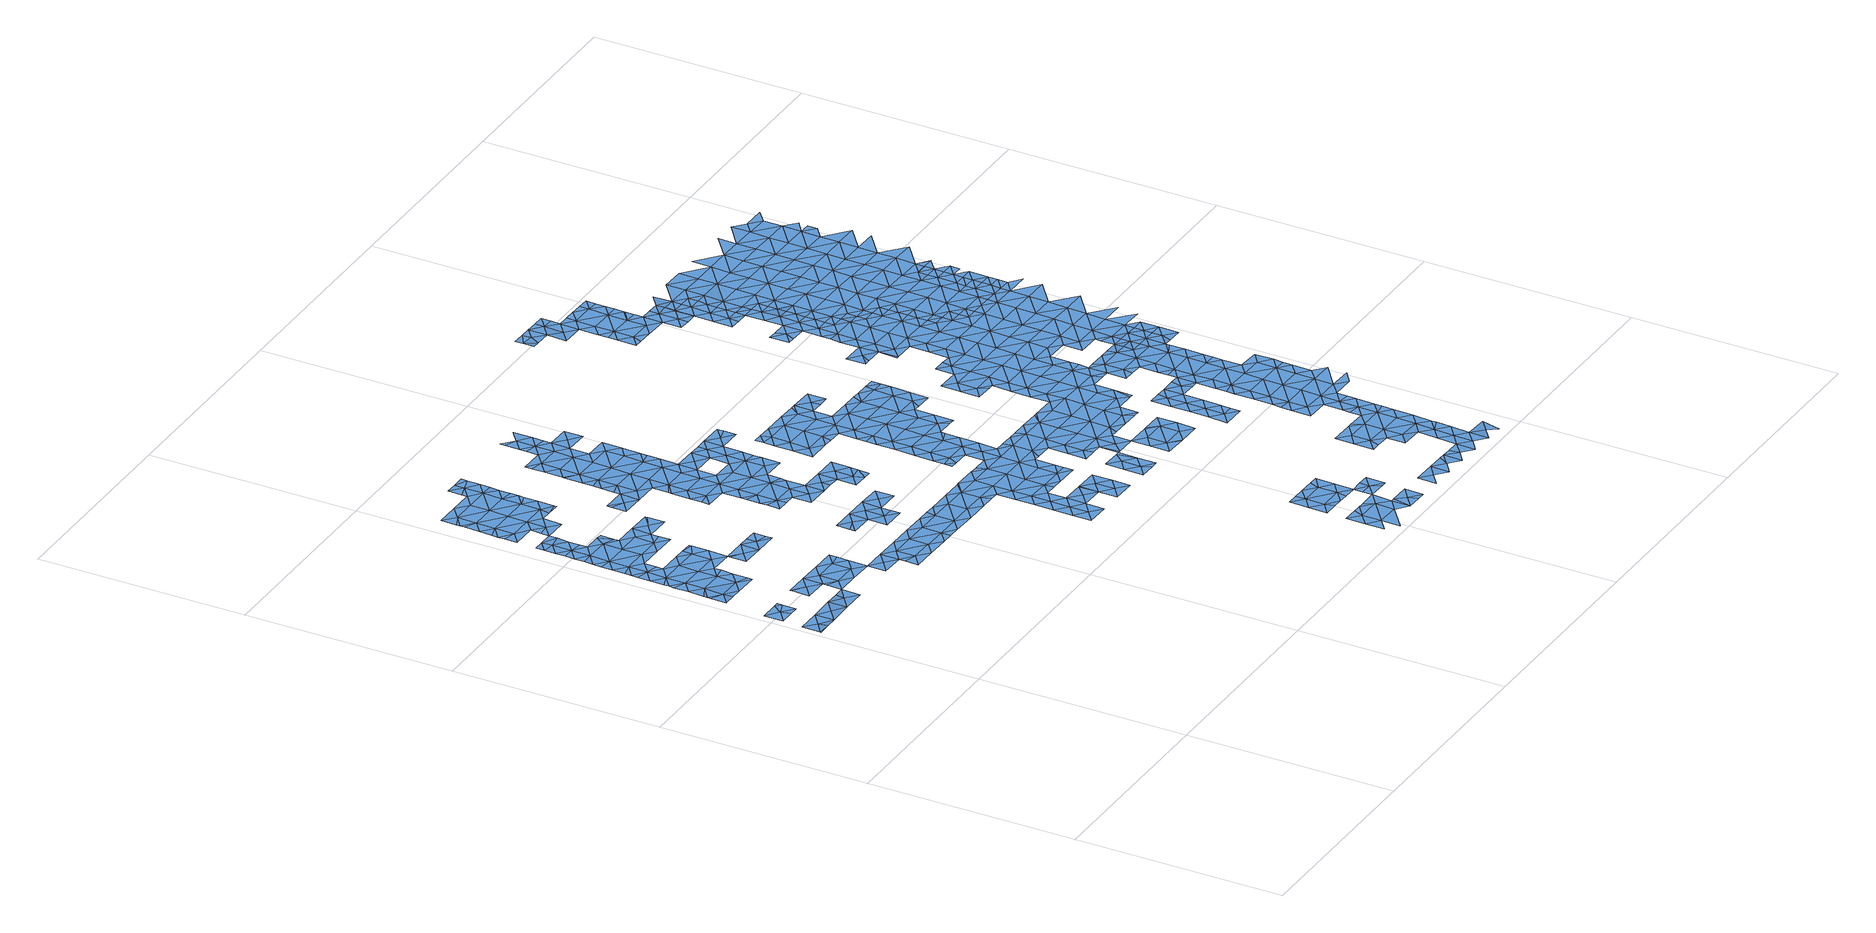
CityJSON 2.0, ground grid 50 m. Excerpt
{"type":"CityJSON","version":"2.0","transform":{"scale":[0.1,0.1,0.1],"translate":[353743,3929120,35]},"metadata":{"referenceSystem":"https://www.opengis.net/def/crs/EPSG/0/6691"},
"CityObjects":{
"waterbody1":{"type":"WaterBody","attributes":{"name":"3","class":"1140","function":"1","WaterBodyRiverFloodingRiskAttribute.description":"6","WaterBodyRiverFloodingRiskAttribute.rankOrg":"1","WaterBodyRiverFloodingRiskAttribute.adminType":"2","WaterBodyRiverFloodingRiskAttribute.scale":"L2"},"geometry":[{"type":"MultiSurface","lod":"1","boundaries":[[[0,1,2]],[[3,0,4]],[[4,0,2]],[[4,5,3]],[[6,0,7]],[[1,0,6]],[[7,0,3]]]}]},
"waterbody2":{"type":"WaterBody","attributes":{"name":"3","class":"1140","function":"1","WaterBodyRiverFloodingRiskAttribute.description":"6","WaterBodyRiverFloodingRiskAttribute.rankOrg":"1","WaterBodyRiverFloodingRiskAttribute.adminType":"2","WaterBodyRiverFloodingRiskAttribute.scale":"L2"},"geometry":[{"type":"MultiSurface","lod":"1","boundaries":[[[8,9,10]],[[11,10,9]],[[9,12,11]],[[13,14,15]],[[11,12,16]],[[17,12,9]],[[13,18,14]],[[10,15,19]],[[20,14,18]],[[17,9,8]],[[20,21,14]],[[21,15,14]],[[19,15,21]],[[21,8,19]],[[19,8,10]]]}]},
"waterbody3":{"type":"WaterBody","attributes":{"name":"3","class":"1140","function":"1","WaterBodyRiverFloodingRiskAttribute.description":"6","WaterBodyRiverFloodingRiskAttribute.rankOrg":"1","WaterBodyRiverFloodingRiskAttribute.adminType":"2","WaterBodyRiverFloodingRiskAttribute.scale":"L2"},"geometry":[{"type":"MultiSurface","lod":"1","boundaries":[[[22,23,24]],[[25,24,23]],[[26,27,28]],[[29,30,27]],[[30,31,27]],[[32,25,23]],[[24,26,22]],[[26,28,22]],[[33,34,23]],[[22,28,35]],[[36,35,28]],[[37,38,33]],[[36,18,35]],[[27,26,29]],[[31,28,27]],[[18,37,35]],[[32,23,34]],[[38,34,33]],[[33,35,37]],[[33,22,35]],[[23,22,33]]]}]},
"waterbody4":{"type":"WaterBody","attributes":{"name":"3","class":"1140","function":"1","WaterBodyRiverFloodingRiskAttribute.description":"6","WaterBodyRiverFloodingRiskAttribute.rankOrg":"1","WaterBodyRiverFloodingRiskAttribute.adminType":"2","WaterBodyRiverFloodingRiskAttribute.scale":"L2"},"geometry":[{"type":"MultiSurface","lod":"1","boundaries":[[[39,40,41]],[[42,43,44]],[[43,42,45]],[[45,46,43]],[[47,46,45]],[[48,46,47]],[[49,46,48]],[[50,46,49]],[[51,46,50]],[[51,50,52]],[[53,54,55]],[[55,49,56]],[[57,49,55]],[[49,58,56]],[[59,40,60]],[[59,41,40]],[[61,62,63]],[[61,43,62]],[[64,62,43]],[[65,62,64]],[[66,62,65]],[[67,62,66]],[[67,66,68]],[[69,70,65]],[[70,69,71]],[[72,73,71]],[[72,74,73]],[[44,43,61]],[[75,70,73]],[[43,46,51]],[[76,77,78]],[[77,76,79]],[[80,79,76]],[[81,82,83]],[[83,82,71]],[[81,83,52]],[[78,77,84]],[[77,53,84]],[[84,53,85]],[[53,56,85]],[[85,56,86]],[[87,86,56]],[[88,86,87]],[[89,86,88]],[[89,90,86]],[[91,90,89]],[[92,90,91]],[[48,93,49]],[[90,94,86]],[[95,87,56]],[[85,86,94]],[[85,96,84]],[[84,97,78]],[[98,99,100]],[[100,94,90]],[[75,73,74]],[[83,71,69]],[[69,64,83]],[[51,83,64]],[[73,70,71]],[[65,64,69]],[[57,50,49]],[[100,39,98]],[[100,99,101]],[[101,102,94]],[[94,102,96]],[[94,96,85]],[[97,84,96]],[[39,100,40]],[[40,100,90]],[[51,52,83]],[[90,92,40]],[[94,100,101]],[[43,51,64]],[[62,67,63]],[[61,63,103]],[[77,79,54]],[[53,77,54]],[[53,55,56]],[[95,56,58]],[[93,58,49]],[[60,40,92]],[[104,105,106]],[[104,107,105]],[[108,107,104]],[[107,108,109]],[[105,107,110]],[[110,107,103]],[[109,111,103]],[[103,111,112]],[[112,61,103]],[[113,61,112]],[[110,103,114]],[[63,114,103]],[[44,61,113]],[[107,109,103]],[[108,104,115]]]}]},
"waterbody5":{"type":"WaterBody","attributes":{"name":"3","class":"1140","function":"1","WaterBodyRiverFloodingRiskAttribute.description":"6","WaterBodyRiverFloodingRiskAttribute.rankOrg":"1","WaterBodyRiverFloodingRiskAttribute.adminType":"2","WaterBodyRiverFloodingRiskAttribute.scale":"L2"},"geometry":[{"type":"MultiSurface","lod":"1","boundaries":[[[38,116,117]],[[118,117,116]],[[38,117,119]],[[117,118,119]],[[120,121,118]],[[120,122,121]],[[122,123,121]],[[124,118,121]],[[119,118,124]],[[124,125,119]],[[123,126,121]],[[121,126,124]],[[127,126,123]],[[125,124,128]],[[124,126,128]],[[128,129,125]],[[128,126,130]],[[126,127,130]],[[127,131,130]],[[128,132,129]],[[132,128,130]],[[131,133,130]],[[134,129,132]],[[130,135,132]],[[130,133,135]],[[136,134,132]],[[137,135,133]],[[136,132,135]],[[134,136,138]],[[135,137,139]],[[138,136,140]],[[136,135,141]],[[141,135,139]],[[140,136,141]],[[139,137,142]],[[143,140,141]],[[142,144,139]],[[145,146,147]],[[144,148,139]],[[149,144,142]],[[141,139,148]],[[150,145,151]],[[147,146,152]],[[145,147,151]],[[153,154,150]],[[141,148,143]],[[151,153,150]],[[155,151,147]],[[152,155,147]],[[156,157,154]],[[158,144,149]],[[153,156,154]],[[148,159,143]],[[151,160,153]],[[160,151,155]],[[161,158,157]],[[158,162,144]],[[156,161,157]],[[144,162,148]],[[163,156,153]],[[160,163,153]],[[161,162,158]],[[159,148,164]],[[160,155,165]],[[166,161,156]],[[164,148,167]],[[166,156,163]],[[148,162,167]],[[165,155,168]],[[160,165,169]],[[167,170,164]],[[171,172,173]],[[166,163,174]],[[169,165,168]],[[175,176,161]],[[176,167,162]],[[161,166,175]],[[162,161,176]],[[168,177,178]],[[172,179,173]],[[169,168,180]],[[174,181,166]],[[178,182,168]],[[183,173,179]],[[168,182,180]],[[176,184,167]],[[178,177,185]],[[179,186,183]],[[187,188,172]],[[167,184,170]],[[166,189,175]],[[178,190,182]],[[191,192,193]],[[172,194,179]],[[166,181,189]],[[195,192,191]],[[178,185,190]],[[170,184,196]],[[180,182,197]],[[186,179,198]],[[199,200,201]],[[202,203,175]],[[204,193,192]],[[205,193,204]],[[182,190,197]],[[176,203,184]],[[179,194,198]],[[181,206,189]],[[175,189,202]],[[176,175,203]],[[200,207,208]],[[204,209,205]],[[172,188,194]],[[210,211,212]],[[196,184,213]],[[200,199,207]],[[210,205,209]],[[214,215,208]],[[195,216,192]],[[217,207,199]],[[218,198,194]],[[211,210,209]],[[214,208,207]],[[189,219,202]],[[220,189,206]],[[221,184,203]],[[188,222,194]],[[213,184,221]],[[189,220,219]],[[215,223,224]],[[225,216,195]],[[226,218,194]],[[219,227,202]],[[188,228,222]],[[229,211,209]],[[223,215,214]],[[204,192,230]],[[202,227,203]],[[204,231,209]],[[222,226,194]],[[232,217,213]],[[230,231,204]],[[228,233,222]],[[192,216,230]],[[232,213,221]],[[234,233,228]],[[231,229,209]],[[235,224,223]],[[236,234,228]],[[237,224,235]],[[238,216,225]],[[214,207,239]],[[227,240,203]],[[241,223,214]],[[207,217,239]],[[242,221,203]],[[243,244,237]],[[232,239,217]],[[235,243,237]],[[243,245,244]],[[246,232,221]],[[240,242,203]],[[247,240,227]],[[241,214,239]],[[242,246,221]],[[223,248,235]],[[236,249,234]],[[243,250,245]],[[216,251,230]],[[241,248,223]],[[245,250,238]],[[246,252,232]],[[233,234,253]],[[239,232,252]],[[254,229,231]],[[216,238,251]],[[234,249,253]],[[255,241,239]],[[242,256,246]],[[240,247,257]],[[238,250,251]],[[258,259,260]],[[231,230,261]],[[239,252,255]],[[243,262,250]],[[263,260,259]],[[235,248,264]],[[243,235,262]],[[230,251,261]],[[257,265,240]],[[266,241,255]],[[263,267,257]],[[248,241,268]],[[235,264,262]],[[240,269,242]],[[268,241,266]],[[254,231,270]],[[263,259,267]],[[231,261,270]],[[258,271,259]],[[256,242,272]],[[267,265,257]],[[251,273,261]],[[274,275,250]],[[276,271,277]],[[278,248,268]],[[250,262,274]],[[251,250,275]],[[279,267,259]],[[269,240,265]],[[242,269,272]],[[264,248,278]],[[261,280,270]],[[251,275,273]],[[276,281,271]],[[254,270,282]],[[261,273,280]],[[259,271,279]],[[280,283,270]],[[267,284,265]],[[262,264,285]],[[286,272,269]],[[279,284,267]],[[278,268,287]],[[264,278,285]],[[288,289,290]],[[271,281,279]],[[282,270,283]],[[281,276,291]],[[275,292,273]],[[274,262,293]],[[294,269,265]],[[295,275,274]],[[293,262,285]],[[284,296,265]],[[297,279,281]],[[278,287,298]],[[298,299,278]],[[296,294,265]],[[286,269,300]],[[278,299,285]],[[283,280,301]],[[281,291,297]],[[280,302,301]],[[274,293,295]],[[290,289,303]],[[301,304,283]],[[305,284,279]],[[306,285,299]],[[307,279,297]],[[300,269,294]],[[302,308,301]],[[293,285,306]],[[303,289,309]],[[292,275,310]],[[275,295,310]],[[307,305,279]],[[308,304,301]],[[284,305,296]],[[307,297,311]],[[312,295,293]],[[294,313,300]],[[314,294,296]],[[303,309,315]],[[316,312,293]],[[292,310,317]],[[312,310,295]],[[293,306,316]],[[318,307,311]],[[305,314,296]],[[306,319,316]],[[320,321,294]],[[313,294,321]],[[303,315,322]],[[317,310,323]],[[319,324,316]],[[318,325,307]],[[307,326,305]],[[327,315,328]],[[294,314,320]],[[329,310,312]],[[323,310,329]],[[322,315,327]],[[325,326,307]],[[316,330,312]],[[305,331,314]],[[332,325,318]],[[316,324,330]],[[333,334,335]],[[336,323,329]],[[326,331,305]],[[327,328,337]],[[312,338,329]],[[339,335,334]],[[314,340,320]],[[321,320,341]],[[312,330,338]],[[327,337,342]],[[329,343,336]],[[344,339,334]],[[345,325,332]],[[346,339,344]],[[343,329,338]],[[347,326,325]],[[345,347,325]],[[334,333,348]],[[349,342,337]],[[340,314,331]],[[320,340,341]],[[336,343,350]],[[351,346,344]],[[337,352,349]],[[353,344,334]],[[354,355,356]],[[357,331,326]],[[358,334,348]],[[348,359,360]],[[357,326,347]],[[361,362,363]],[[356,355,364]],[[365,363,362]],[[360,358,348]],[[366,341,367]],[[341,340,367]],[[353,351,344]],[[368,354,369]],[[354,356,369]],[[349,352,370]],[[361,371,372]],[[373,374,366]],[[360,359,375]],[[353,334,358]],[[376,356,364]],[[361,363,371]],[[373,366,367]],[[349,377,378]],[[377,349,370]],[[379,368,369]],[[373,380,374]],[[365,381,363]],[[356,382,369]],[[357,347,383]],[[331,357,384]],[[385,358,360]],[[340,331,386]],[[374,380,376]],[[387,375,378]],[[351,353,388]],[[375,385,360]],[[389,372,390]],[[381,391,363]],[[382,356,376]],[[363,391,371]],[[372,371,390]],[[386,331,384]],[[367,340,386]],[[387,378,377]],[[389,392,393]],[[367,394,373]],[[395,390,371]],[[396,370,397]],[[386,394,367]],[[398,379,369]],[[377,370,396]],[[387,385,375]],[[389,390,392]],[[385,399,358]],[[376,380,382]],[[358,400,353]],[[371,391,395]],[[357,383,401]],[[384,357,401]],[[401,383,402]],[[377,403,387]],[[388,353,404]],[[405,392,390]],[[399,400,358]],[[403,377,396]],[[395,405,390]],[[394,406,373]],[[393,392,407]],[[369,382,398]],[[384,408,386]],[[400,404,353]],[[409,410,411]],[[412,385,387]],[[406,413,373]],[[408,384,401]],[[396,397,414]],[[415,412,387]],[[416,417,418]],[[415,387,403]],[[380,373,413]],[[380,419,382]],[[420,379,398]],[[411,421,422]],[[423,392,405]],[[424,379,420]],[[407,392,423]],[[425,399,385]],[[418,426,416]],[[408,427,386]],[[422,421,428]],[[429,396,414]],[[420,430,424]],[[410,409,431]],[[411,410,421]],[[432,433,404]],[[425,385,412]],[[400,432,404]],[[434,423,405]],[[416,435,417]],[[427,436,386]],[[428,437,438]],[[426,439,416]],[[440,400,399]],[[398,382,419]],[[394,436,406]],[[380,413,419]],[[441,434,405]],[[442,433,432]],[[443,427,408]],[[394,386,436]],[[414,444,429]],[[428,421,437]],[[440,399,425]],[[431,445,410]],[[446,447,438]],[[442,448,431]],[[439,449,450]],[[439,435,416]],[[451,432,400]],[[448,442,432]],[[420,398,452]],[[406,453,413]],[[430,420,454]],[[455,451,400]],[[455,400,440]],[[436,453,406]],[[438,437,446]],[[398,419,452]],[[423,434,456]],[[448,445,431]],[[447,457,458]],[[446,457,447]],[[459,434,441]],[[439,450,460]],[[421,410,461]],[[421,462,437]],[[463,448,432]],[[420,464,454]],[[458,457,465]],[[464,420,452]],[[427,443,466]],[[460,467,439]],[[468,469,470]],[[461,410,445]],[[471,468,470]],[[466,472,427]],[[439,467,435]],[[427,472,436]],[[432,451,463]],[[456,434,473]],[[465,474,459]],[[437,475,446]],[[476,445,448]],[[434,459,473]],[[460,450,477]],[[478,479,454]],[[419,480,452]],[[481,476,448]],[[468,482,469]],[[481,448,463]],[[413,453,483]],[[419,413,480]],[[472,484,436]],[[485,453,436]],[[465,457,474]],[[462,421,461]],[[466,486,487]],[[462,475,437]],[[487,486,488]],[[475,457,446]],[[435,489,490]],[[454,464,478]],[[487,491,466]],[[459,492,473]],[[435,467,489]],[[466,491,472]],[[413,483,480]],[[485,436,484]],[[493,494,490]],[[478,495,479]],[[468,471,496]],[[459,474,492]],[[476,497,445]],[[498,460,477]],[[485,499,453]],[[460,500,467]],[[501,482,468]],[[502,461,445]],[[491,503,472]],[[453,499,483]],[[473,504,505]],[[477,479,495]],[[493,490,489]],[[492,504,473]],[[506,507,452]],[[475,508,457]],[[487,488,509]],[[457,510,474]],[[511,494,493]],[[506,452,480]],[[497,502,445]],[[502,462,461]],[[464,452,507]],[[464,512,478]],[[513,505,504]],[[510,492,474]],[[511,514,496]],[[467,515,489]],[[468,496,501]],[[498,477,495]],[[514,511,493]],[[507,512,464]],[[499,516,483]],[[487,517,491]],[[491,518,503]],[[519,497,476]],[[478,512,495]],[[520,513,504]],[[460,498,500]],[[509,513,520]],[[510,457,508]],[[496,521,501]],[[489,522,493]],[[487,509,517]],[[523,504,492]],[[462,524,475]],[[496,514,521]],[[517,525,491]],[[495,526,498]],[[480,483,527]],[[467,500,515]],[[514,493,528]],[[512,526,495]],[[521,529,501]],[[509,520,517]],[[501,529,530]],[[531,516,499]],[[491,525,518]],[[532,492,510]],[[527,483,516]],[[506,480,527]],[[462,502,533]],[[534,535,514]],[[514,535,521]],[[522,489,515]],[[534,514,528]],[[508,475,524]],[[528,493,522]],[[529,536,530]],[[526,537,498]],[[462,533,524]],[[510,508,538]],[[525,539,518]],[[540,497,519]],[[492,532,523]],[[535,541,521]],[[497,542,502]],[[543,544,506]],[[520,545,517]],[[544,512,507]],[[546,533,502]],[[547,530,536]],[[541,548,521]],[[521,548,529]],[[520,504,545]],[[538,549,510]],[[500,550,515]],[[506,527,543]],[[507,506,544]],[[510,549,532]],[[500,498,550]],[[517,551,525]],[[545,504,523]],[[552,528,522]],[[553,508,524]],[[542,546,502]],[[554,547,536]],[[555,527,516]],[[538,508,553]],[[548,556,529]],[[531,555,516]],[[557,526,512]],[[556,558,529]],[[559,523,532]],[[498,537,550]],[[522,515,560]],[[561,559,532]],[[536,529,562]],[[563,533,546]],[[564,552,522]],[[531,565,566]],[[561,532,549]],[[567,568,525]],[[569,537,526]],[[524,533,563]],[[517,570,551]],[[539,525,568]],[[571,554,536]],[[525,551,567]],[[562,529,558]],[[563,572,524]],[[573,553,524]],[[574,571,536]],[[517,545,570]],[[557,512,544]],[[575,545,523]],[[565,576,566]],[[522,560,564]],[[572,573,524]],[[559,575,523]],[[577,569,526]],[[536,562,574]],[[555,531,566]],[[578,538,553]],[[560,515,579]],[[515,550,579]],[[580,552,564]],[[543,527,581]],[[582,544,543]],[[583,584,537]],[[537,584,550]],[[583,537,569]],[[585,551,570]],[[573,578,553]],[[586,570,545]],[[527,555,581]],[[526,557,577]],[[587,586,545]],[[588,560,579]],[[589,579,550]],[[587,545,575]],[[590,589,550]],[[590,550,584]],[[582,543,581]],[[591,557,544]],[[592,593,576]],[[592,568,593]],[[594,569,577]],[[568,595,593]],[[589,596,579]],[[579,597,588]],[[585,570,598]],[[566,576,599]],[[596,597,579]],[[593,599,576]],[[570,586,598]],[[600,544,582]],[[577,557,601]],[[555,566,602]],[[555,603,581]],[[577,604,594]],[[595,605,593]],[[602,603,555]],[[606,604,577]],[[566,599,602]],[[577,601,606]],[[544,600,591]],[[607,586,608]],[[601,557,591]],[[598,586,607]],[[609,599,593]],[[582,581,603]],[[610,598,607]],[[609,593,605]],[[611,607,608]],[[612,601,591]],[[613,614,582]],[[613,582,603]],[[609,615,599]],[[599,616,602]],[[600,582,614]],[[600,617,591]],[[618,612,591]],[[605,619,609]],[[620,607,611]],[[615,616,599]],[[610,607,620]],[[614,617,600]],[[619,621,609]],[[616,622,602]],[[618,591,617]],[[603,602,622]],[[623,615,609]],[[613,603,622]],[[624,614,613]],[[625,618,617]],[[626,616,615]],[[624,617,614]],[[627,613,622]],[[624,613,627]],[[628,622,616]],[[625,617,629]],[[624,630,617]],[[622,628,627]],[[629,617,630]],[[631,624,627]],[[632,629,630]],[[624,631,630]],[[633,634,635]],[[630,636,632]],[[635,637,638]],[[638,637,639]],[[640,636,630]],[[633,635,638]],[[639,641,638]],[[642,643,644]],[[642,645,643]],[[644,646,647]],[[643,645,648]],[[649,638,641]],[[633,638,649]],[[646,644,643]],[[648,650,643]],[[643,651,646]]]}]},
"waterbody6":{"type":"WaterBody","attributes":{"name":"3","class":"1140","function":"1","WaterBodyRiverFloodingRiskAttribute.description":"6","WaterBodyRiverFloodingRiskAttribute.rankOrg":"1","WaterBodyRiverFloodingRiskAttribute.adminType":"2","WaterBodyRiverFloodingRiskAttribute.scale":"L2"},"geometry":[{"type":"MultiSurface","lod":"1","boundaries":[[[652,653,654]],[[652,655,653]],[[656,653,655]],[[657,654,653]],[[658,659,660]],[[658,656,659]],[[655,97,659]],[[659,97,660]],[[657,653,661]],[[656,655,659]],[[656,661,653]]]}]},
"waterbody7":{"type":"WaterBody","attributes":{"name":"3","class":"1140","function":"1","WaterBodyRiverFloodingRiskAttribute.description":"6","WaterBodyRiverFloodingRiskAttribute.rankOrg":"1","WaterBodyRiverFloodingRiskAttribute.adminType":"2","WaterBodyRiverFloodingRiskAttribute.scale":"L2"},"geometry":[{"type":"MultiSurface","lod":"1","boundaries":[[[662,663,664]],[[665,666,667]],[[668,667,666]],[[106,669,670]],[[669,671,670]],[[672,673,674]],[[672,675,673]],[[673,675,676]],[[676,675,677]],[[678,677,675]],[[677,678,679]],[[679,678,680]],[[681,106,670]],[[682,683,684]],[[684,685,682]],[[682,685,686]],[[670,686,685]],[[681,670,685]],[[683,682,687]],[[688,687,682]],[[687,688,689]],[[686,688,682]],[[671,686,670]],[[679,680,690]],[[678,675,691]],[[692,693,694]],[[668,693,692]],[[662,675,672]],[[664,695,662]],[[696,697,663]],[[664,698,699]],[[680,678,671]],[[678,686,671]],[[678,691,686]],[[686,691,688]],[[688,691,695]],[[695,691,662]],[[691,675,662]],[[694,672,674]],[[700,666,701]],[[667,702,665]],[[666,693,668]],[[693,672,694]],[[672,693,662]],[[666,700,696]],[[666,696,693]],[[693,696,663]],[[693,663,662]],[[664,663,697]],[[664,697,698]],[[665,701,666]],[[703,695,704]],[[695,703,705]],[[705,688,695]],[[705,689,688]],[[695,664,704]],[[664,699,704]]]}]},
"waterbody8":{"type":"WaterBody","attributes":{"name":"3","class":"1140","function":"1","WaterBodyRiverFloodingRiskAttribute.description":"6","WaterBodyRiverFloodingRiskAttribute.rankOrg":"1","WaterBodyRiverFloodingRiskAttribute.adminType":"2","WaterBodyRiverFloodingRiskAttribute.scale":"L2"},"geometry":[{"type":"MultiSurface","lod":"1","boundaries":[[[706,707,708]],[[708,707,709]],[[710,707,706]],[[709,707,711]],[[711,707,710]],[[711,710,712]],[[713,712,710]],[[714,715,711]],[[714,716,715]],[[717,718,719]],[[717,720,718]],[[714,711,712]],[[721,722,716]],[[718,723,719]],[[719,723,724]],[[714,721,716]],[[725,726,727]],[[725,728,726]],[[722,721,729]],[[718,720,730]],[[728,731,726]],[[732,733,724]],[[713,734,712]],[[723,732,724]],[[735,736,729]],[[737,714,712]],[[721,735,729]],[[738,727,726]],[[739,727,738]],[[713,733,732]],[[736,735,740]],[[741,739,738]],[[734,737,712]],[[726,731,742]],[[743,718,730]],[[735,744,740]],[[745,741,738]],[[734,713,732]],[[730,741,745]],[[746,742,747]],[[723,718,743]],[[748,740,744]],[[749,738,726]],[[721,714,737]],[[750,751,748]],[[752,726,742]],[[744,750,748]],[[743,730,745]],[[750,753,751]],[[749,745,738]],[[732,723,754]],[[735,721,755]],[[754,723,743]],[[756,734,732]],[[755,721,737]],[[752,742,746]],[[746,747,757]],[[749,726,752]],[[750,758,753]],[[756,737,734]],[[759,760,735]],[[761,732,754]],[[759,735,755]],[[744,760,750]],[[762,754,743]],[[744,735,760]],[[746,763,752]],[[743,745,764]],[[765,755,737]],[[764,745,749]],[[746,757,763]],[[732,761,756]],[[766,762,743]],[[767,763,757]],[[768,752,763]],[[769,754,762]],[[749,752,768]],[[766,743,764]],[[750,770,758]],[[761,754,769]],[[771,759,755]],[[737,756,765]],[[772,756,761]],[[767,757,773]],[[750,760,770]],[[774,749,768]],[[764,749,775]],[[776,777,758]],[[749,774,775]],[[778,755,765]],[[761,769,772]],[[760,759,779]],[[780,767,773]],[[777,776,781]],[[782,763,767]],[[783,762,766]],[[760,784,770]],[[758,770,776]],[[785,772,769]],[[786,766,764]],[[759,771,779]],[[765,756,787]],[[788,789,781]],[[755,778,771]],[[756,772,787]],[[776,788,781]],[[760,779,784]],[[790,778,765]],[[788,791,789]],[[792,785,769]],[[782,767,780]],[[793,786,764]],[[764,775,793]],[[794,765,787]],[[795,796,797]],[[786,783,766]],[[780,797,796]],[[776,770,798]],[[790,765,794]],[[770,784,798]],[[799,771,778]],[[790,799,778]],[[800,782,780]],[[776,801,788]],[[802,776,798]],[[803,798,784]],[[800,780,796]],[[775,804,793]],[[772,785,805]],[[776,802,801]],[[792,805,785]],[[779,771,806]],[[807,796,795]],[[801,808,788]],[[786,809,783]],[[810,800,796]],[[800,811,782]],[[771,799,806]],[[812,786,793]],[[804,812,793]],[[784,813,803]],[[792,783,809]],[[807,795,814]],[[796,807,810]],[[810,811,800]],[[815,809,786]],[[816,792,809]],[[805,792,816]],[[817,815,786]],[[798,803,818]],[[817,786,812]],[[813,818,803]],[[819,805,816]],[[820,816,809]],[[820,809,815]],[[820,821,816]],[[819,816,821]],[[822,821,820]],[[820,823,822]],[[824,821,822]],[[825,824,822]],[[825,822,823]]]}]},
"waterbody9":{"type":"WaterBody","attributes":{"name":"3","class":"1140","function":"1","WaterBodyRiverFloodingRiskAttribute.description":"6","WaterBodyRiverFloodingRiskAttribute.rankOrg":"1","WaterBodyRiverFloodingRiskAttribute.adminType":"2","WaterBodyRiverFloodingRiskAttribute.scale":"L2"},"geometry":[{"type":"MultiSurface","lod":"1","boundaries":[[[826,827,828]],[[826,829,830]],[[831,828,832]],[[833,831,834]],[[829,831,835]],[[833,835,831]],[[830,836,826]],[[832,834,831]],[[837,838,839]],[[839,827,837]],[[832,827,839]],[[826,828,829]],[[829,828,831]],[[827,832,828]],[[840,832,839]],[[841,836,830]],[[830,829,841]],[[839,838,840]]]}]},
"waterbody10":{"type":"WaterBody","attributes":{"name":"3","class":"1140","function":"1","WaterBodyRiverFloodingRiskAttribute.description":"6","WaterBodyRiverFloodingRiskAttribute.rankOrg":"1","WaterBodyRiverFloodingRiskAttribute.adminType":"2","WaterBodyRiverFloodingRiskAttribute.scale":"L2"},"geometry":[{"type":"MultiSurface","lod":"1","boundaries":[[[842,843,844]],[[845,843,846]],[[847,848,849]],[[850,848,847]],[[851,850,847]],[[843,852,846]],[[842,853,854]],[[849,855,847]],[[854,851,842]],[[847,842,851]],[[855,842,847]],[[855,843,842]],[[856,857,855]],[[855,857,852]],[[852,843,855]],[[853,842,844]],[[856,855,849]],[[844,843,845]]]}]},
"waterbody11":{"type":"WaterBody","attributes":{"name":"3","class":"1140","function":"1","WaterBodyRiverFloodingRiskAttribute.description":"6","WaterBodyRiverFloodingRiskAttribute.rankOrg":"1","WaterBodyRiverFloodingRiskAttribute.adminType":"2","WaterBodyRiverFloodingRiskAttribute.scale":"L2"},"geometry":[{"type":"MultiSurface","lod":"1","boundaries":[[[858,859,860]],[[861,859,858]],[[862,859,863]],[[859,862,864]],[[865,862,277]],[[860,859,864]],[[865,864,862]],[[863,859,861]],[[866,864,865]],[[866,860,864]]]}]},
"waterbody12":{"type":"WaterBody","attributes":{"name":"3","class":"1140","function":"1","WaterBodyRiverFloodingRiskAttribute.description":"6","WaterBodyRiverFloodingRiskAttribute.rankOrg":"1","WaterBodyRiverFloodingRiskAttribute.adminType":"2","WaterBodyRiverFloodingRiskAttribute.scale":"L2"},"geometry":[{"type":"MultiSurface","lod":"1","boundaries":[[[867,868,869]],[[867,870,868]],[[857,868,871]],[[870,871,868]],[[857,872,868]],[[868,872,226]],[[869,868,226]]]}]},
"waterbody13":{"type":"WaterBody","attributes":{"name":"3","class":"1140","function":"1","WaterBodyRiverFloodingRiskAttribute.description":"6","WaterBodyRiverFloodingRiskAttribute.rankOrg":"1","WaterBodyRiverFloodingRiskAttribute.adminType":"2","WaterBodyRiverFloodingRiskAttribute.scale":"L2"},"geometry":[{"type":"MultiSurface","lod":"1","boundaries":[[[873,874,875]],[[876,874,873]],[[877,878,874]],[[879,880,881]],[[880,879,882]],[[883,882,879]],[[879,876,883]],[[879,874,876]],[[874,879,877]],[[884,883,876]],[[878,885,874]],[[875,874,885]],[[877,291,878]],[[881,291,877]],[[877,879,881]],[[884,876,886]],[[886,876,873]]]}]},
"waterbody14":{"type":"WaterBody","attributes":{"name":"3","class":"1140","function":"1","WaterBodyRiverFloodingRiskAttribute.description":"6","WaterBodyRiverFloodingRiskAttribute.rankOrg":"1","WaterBodyRiverFloodingRiskAttribute.adminType":"2","WaterBodyRiverFloodingRiskAttribute.scale":"L2"},"geometry":[{"type":"MultiSurface","lod":"1","boundaries":[[[887,888,889]],[[890,891,892]],[[893,894,895]],[[891,887,896]],[[887,897,896]],[[898,899,900]],[[897,887,889]],[[901,897,889]],[[902,901,889]],[[895,903,893]],[[904,905,906]],[[907,902,889]],[[908,909,910]],[[908,910,888]],[[888,910,889]],[[889,910,907]],[[911,912,913]],[[912,911,898]],[[914,898,900]],[[915,916,914]],[[904,913,917]],[[904,906,911]],[[911,906,898]],[[914,912,898]],[[916,912,914]],[[918,915,914]],[[914,901,918]],[[914,900,901]],[[900,897,901]],[[899,897,900]],[[919,891,896]],[[894,891,919]],[[893,891,894]],[[893,892,891]],[[893,920,892]],[[913,904,911]],[[892,920,921]],[[922,923,921]],[[924,923,922]],[[925,923,924]],[[925,926,923]],[[927,928,929]],[[930,929,928]],[[931,932,547]],[[933,932,931]],[[934,935,932]],[[903,920,893]],[[936,937,938]],[[936,938,929]],[[932,939,547]],[[939,932,935]],[[922,940,941]],[[922,941,930]],[[928,924,930]],[[938,927,929]],[[926,942,923]],[[943,944,890]],[[944,888,890]],[[888,944,945]],[[945,908,888]],[[890,888,891]],[[891,888,887]],[[946,943,890]],[[890,947,946]],[[892,947,890]],[[942,947,923]],[[922,930,924]],[[921,923,947]],[[921,947,892]],[[921,940,922]],[[910,948,949]],[[949,907,910]],[[950,932,933]],[[934,932,950]],[[951,952,950]],[[929,950,952]],[[952,936,929]],[[950,933,951]],[[909,948,910]],[[930,934,950]],[[929,930,950]]]}]},
"waterbody15":{"type":"WaterBody","attributes":{"name":"3","class":"1140","function":"1","WaterBodyRiverFloodingRiskAttribute.description":"6","WaterBodyRiverFloodingRiskAttribute.rankOrg":"2","WaterBodyRiverFloodingRiskAttribute.adminType":"2","WaterBodyRiverFloodingRiskAttribute.scale":"L2"},"geometry":[{"type":"MultiSurface","lod":"1","boundaries":[[[925,924,928]],[[953,926,925]],[[925,928,953]],[[953,928,927]],[[534,954,535]],[[953,955,926]],[[931,547,554]],[[534,528,954]],[[528,552,954]],[[933,931,956]],[[927,938,953]],[[954,957,535]],[[931,554,956]],[[541,957,548]],[[541,535,957]],[[951,933,958]],[[552,580,954]],[[933,956,958]],[[952,951,958]],[[554,571,956]],[[957,959,548]],[[958,960,952]],[[556,548,959]],[[558,959,562]],[[936,960,937]],[[961,953,938]],[[936,952,960]],[[558,556,959]],[[938,937,960]],[[571,962,956]],[[954,963,957]],[[961,964,953]],[[564,560,588]],[[965,571,574]],[[963,954,580]],[[594,583,569]],[[574,562,965]],[[580,564,966]],[[961,938,960]],[[562,959,965]],[[564,588,966]],[[958,956,962]],[[583,967,584]],[[965,962,571]],[[963,580,966]],[[958,968,960]],[[588,597,966]],[[583,594,967]],[[969,970,957]],[[971,589,590]],[[972,958,962]],[[971,584,967]],[[960,968,961]],[[590,584,971]],[[957,963,969]],[[959,957,970]],[[594,604,967]],[[965,959,970]],[[971,973,589]],[[974,963,966]],[[973,597,596]],[[975,962,965]],[[958,972,968]],[[961,976,964]],[[596,589,973]],[[968,976,961]],[[966,597,977]],[[978,604,606]],[[979,965,970]],[[962,975,972]],[[606,601,978]],[[978,601,612]],[[597,973,977]],[[967,604,980]],[[975,965,979]],[[971,981,973]],[[966,977,974]],[[971,967,981]],[[972,982,968]],[[983,964,976]],[[969,963,984]],[[604,978,980]],[[612,618,978]],[[981,967,980]],[[984,963,974]],[[970,969,984]],[[982,972,975]],[[981,985,973]],[[982,986,968]],[[968,987,976]],[[988,980,978]],[[977,973,985]],[[989,974,977]],[[979,970,990]],[[991,975,979]],[[986,987,968]],[[990,970,984]],[[988,978,618]],[[976,987,983]],[[980,992,981]],[[977,985,989]],[[974,993,984]],[[979,990,991]],[[991,994,975]],[[988,618,625]],[[995,992,980]],[[996,993,974]],[[995,980,988]],[[996,974,989]],[[982,975,997]],[[625,629,988]],[[985,981,992]],[[997,975,994]],[[986,982,997]],[[998,991,990]],[[992,999,985]],[[1000,987,986]],[[990,984,1001]],[[989,985,999]],[[1001,984,993]],[[1001,998,990]],[[995,988,637]],[[988,629,637]],[[991,998,994]],[[1002,986,997]],[[634,992,995]],[[635,634,995]],[[635,995,637]],[[1000,986,1002]],[[996,1003,993]],[[1004,987,1000]],[[994,1005,997]],[[989,999,1006]],[[996,989,1003]],[[637,629,1007]],[[1007,629,632]],[[1003,989,1006]],[[645,992,634]],[[999,992,645]],[[993,1008,1001]],[[639,637,1007]],[[1005,994,998]],[[1003,1008,993]],[[642,644,999]],[[642,999,645]],[[632,1009,1007]],[[636,1009,632]],[[1002,997,1010]],[[1006,999,644]],[[1011,1000,1002]],[[1010,997,1005]],[[645,634,1012]],[[1009,641,1007]],[[1006,644,647]],[[634,633,1012]],[[639,1007,641]],[[1013,1005,998]],[[648,645,1012]],[[1011,1002,1010]],[[1001,1008,1014]],[[998,1001,1013]],[[633,649,1012]],[[1015,1016,1006]],[[1016,1008,1003]],[[1013,1001,1014]],[[1006,647,1015]],[[650,648,1012]],[[1003,1006,1016]],[[1017,1000,1011]],[[1013,1018,1005]],[[1019,650,1012]],[[647,646,1015]],[[1010,1005,1018]],[[1008,1020,1014]],[[1021,1011,1010]],[[1000,1017,1022]],[[646,651,1015]],[[1023,1021,1010]],[[651,1024,1015]],[[1008,1016,1020]],[[1010,1018,1023]],[[1025,1018,1013]],[[1017,1011,1021]],[[1015,1026,1016]],[[1014,1020,1027]],[[1013,1014,1025]],[[1021,1028,1017]],[[1016,1026,1020]],[[1014,1027,1025]],[[1025,1029,1018]],[[1018,1030,1023]],[[1017,1028,1031]],[[1020,1032,1027]],[[1023,1033,1021]],[[1030,1033,1023]],[[1033,1028,1021]],[[1034,1025,1027]],[[1018,1029,1030]],[[1025,1034,1029]],[[1031,1028,1035]],[[1036,1035,1028]],[[1029,1037,1030]],[[1036,1028,1033]],[[1037,1038,1030]],[[1039,1033,1030]],[[1035,1036,1040]]]}]},
"waterbody16":{"type":"WaterBody","attributes":{"name":"3","class":"1140","function":"1","WaterBodyRiverFloodingRiskAttribute.description":"6","WaterBodyRiverFloodingRiskAttribute.rankOrg":"2","WaterBodyRiverFloodingRiskAttribute.adminType":"2","WaterBodyRiverFloodingRiskAttribute.scale":"L2"},"geometry":[{"type":"MultiSurface","lod":"1","boundaries":[[[551,1041,567]],[[567,1041,568]],[[551,585,1041]],[[595,568,1041]],[[585,598,1041]],[[605,595,1041]],[[1041,598,605]],[[610,1042,598]],[[598,1042,605]],[[619,605,1042]],[[610,620,1042]],[[619,1042,621]],[[1042,620,621]]]}]}
},
"vertices":[
[34,996,13],[41,973,13],[62,972,13],[51,1019,13],[63,1007,13],[63,1019,13],[5,973,13],[6,1020,12],
[61,926,12],[32,903,11],[61,880,12],[35,881,12],[4,884,11],[174,878,16],[146,902,16],[117,879,15],[3,881,11],[4,927,11],[175,924,16],[89,903,13],[151,924,15],[118,925,14],
[204,993,17],[261,992,17],[233,1016,17],[290,1015,17],[176,1017,17],[147,994,17],[176,970,17],[119,1018,17],[119,1015,17],[118,971,17],[289,997,17],[260,946,17],[289,969,17],[203,947,17],[175,960,17],[231,923,17],[288,922,17],
[64,1111,18],[36,1135,17],[38,1111,18],[12,1416,20],[41,1412,20],[13,1436,20],[12,1389,20],[40,1365,20],[11,1359,20],[11,1343,19],[39,1319,20],[68,1342,20],[97,1364,21],[124,1341,21],[95,1272,20],[124,1295,20],[67,1296,20],[38,1273,19],[68,1312,20],[10,1297,19],[7,1112,17],[8,1150,18],[42,1458,21],[98,1457,21],[70,1480,21],[97,1411,21],[126,1434,21],[126,1446,21],[114,1480,21],[127,1479,21],[154,1410,22],[183,1433,22],[182,1386,21],[239,1385,22],[211,1409,22],[239,1426,22],[239,1432,22],[181,1288,20],[152,1271,20],[180,1248,20],[153,1295,20],[181,1294,20],[182,1340,21],[182,1368,21],[153,1364,21],[151,1225,19],[94,1226,19],[38,1227,19],[10,1251,19],[9,1239,19],[9,1204,19],[37,1181,19],[8,1167,18],[8,1158,18],[11,1327,19],[94,1180,19],[10,1263,19],[122,1202,19],[179,1201,19],[121,1110,18],[121,1121,18],[93,1134,18],[121,1157,18],[122,1186,19],[42,1504,21],[40,1574,21],[72,1554,22],[72,1573,22],[43,1551,21],[15,1554,21],[14,1528,21],[71,1527,21],[14,1504,21],[13,1481,21],[13,1457,21],[71,1499,21],[15,1574,21],
[287,877,17],[316,899,17],[344,876,17],[344,921,17],[343,861,17],[372,852,17],[343,829,17],[400,828,17],[373,898,17],[402,920,17],[429,851,17],[456,827,17],[429,897,17],[458,919,17],[485,850,17],[484,827,17],[486,896,17],[513,826,17],[515,918,17],[542,849,17],[543,895,17],[570,825,17],[546,918,17],[599,848,17],[571,917,17],[599,894,17],[627,824,17],[628,916,17],[655,847,17],[680,638,18],[679,593,18],[708,615,18],[656,893,17],[663,824,17],[681,685,18],[709,661,18],[736,592,18],[710,708,18],[682,731,18],[737,637,18],[710,754,18],[682,777,18],[683,823,17],[679,916,17],[738,684,18],[711,800,18],[712,846,17],[739,730,17],[685,916,17],[766,660,18],[767,753,17],[713,892,17],[793,636,18],[791,683,18],[742,915,17],[954,34,10],[983,56,10],[955,79,10],[769,730,17],[768,799,17],[769,845,17],[793,591,18],[822,613,18],[983,102,10],[794,683,18],[795,730,17],[822,659,18],[956,126,10],[769,891,17],[850,590,18],[992,125,10],[982,10,10],[1039,55,9],[824,752,16],[851,635,18],[634,1240,20],[662,1263,20],[634,1287,21],[1040,101,10],[690,1239,20],[761,914,17],[851,682,18],[1012,125,10],[759,961,17],[743,981,18],[742,961,17],[825,798,16],[825,844,17],[663,1309,21],[635,1332,21],[852,729,16],[771,984,17],[743,1008,18],[664,1355,21],[636,1359,21],[657,1379,21],[636,1379,21],[798,914,17],[772,1030,18],[744,1053,18],[719,1262,20],[799,960,17],[1026,124,10],[853,774,16],[852,751,16],[826,890,17],[1068,77,9],[772,1076,19],[745,1100,19],[713,1239,20],[1069,124,11],[854,821,16],[1068,32,9],[692,1378,21],[720,1308,21],[720,1354,21],[827,936,17],[1078,77,9],[1096,54,9],[773,1123,19],[1104,31,9],[745,1146,19],[747,1238,20],[828,983,17],[882,844,16],[828,1029,18],[883,890,16],[774,1169,19],[746,1171,19],[746,1192,19],[855,913,16],[868,820,16],[829,1075,18],[1124,31,9],[775,1215,20],[775,1261,20],[856,959,17],[1125,76,9],[749,1377,21],[857,1006,17],[878,912,16],[910,820,16],[941,727,15],[937,750,15],[908,728,15],[776,1307,20],[831,1168,19],[909,773,15],[830,1122,19],[939,843,16],[857,1040,18],[938,796,15],[857,1051,18],[940,889,16],[777,1353,20],[965,727,15],[911,912,16],[804,1284,20],[831,1214,19],[832,1260,19],[970,680,15],[965,680,15],[886,1074,18],[994,749,15],[805,1330,20],[993,703,15],[794,1376,20],[806,1376,20],[995,795,15],[887,1121,18],[932,911,16],[898,1051,18],[1181,30,7],[1209,52,7],[1182,75,7],[1021,679,15],[861,1283,19],[887,1167,19],[996,888,15],[888,1213,19],[995,842,15],[1022,726,15],[914,1050,18],[914,1097,18],[968,911,16],[834,1352,20],[836,1329,20],[1238,74,7],[863,1375,20],[1051,794,15],[915,1144,18],[1051,748,14],[862,1329,20],[1237,29,7],[889,1259,19],[1040,726,14],[945,1212,18],[1017,910,16],[1052,841,16],[1266,51,7],[944,1166,18],[898,1283,19],[1079,725,14],[931,1143,18],[1053,887,16],[1025,910,16],[1281,74,6],[917,1282,19],[972,1143,18],[1107,747,14],[1108,793,14],[1295,73,6],[1294,28,6],[946,1259,19],[973,1188,18],[1109,840,15],[1119,724,14],[1262,213,10],[1269,236,10],[1240,213,10],[951,1282,19],[1323,50,5],[974,1235,19],[1241,260,10],[1110,886,16],[1082,909,16],[1320,73,5],[974,1258,19],[1270,282,10],[1135,724,14],[1242,306,10],[1136,769,14],[1297,212,9],[1351,73,5],[975,1281,19],[1299,305,10],[1351,27,4],[1327,281,9],[1028,1095,18],[1027,1049,18],[1056,1071,18],[1165,792,14],[1326,235,9],[1297,167,9],[1325,189,9],[1190,584,13],[1189,538,12],[1218,561,12],[1072,1048,17],[1245,537,12],[1083,956,15],[1110,932,15],[1029,1142,18],[1057,1118,18],[1380,49,4],[1218,607,13],[1191,630,13],[1111,978,16],[1083,1002,16],[1353,166,7],[1084,1048,17],[1380,95,5],[1352,119,6],[1086,1141,18],[1112,1024,16],[1246,560,12],[1113,1071,17],[1184,769,14],[1166,839,14],[1382,188,7],[1166,885,15],[1381,142,6],[1310,305,10],[1191,676,13],[1219,653,13],[1246,583,13],[1220,699,13],[1192,723,13],[1167,931,15],[1247,629,13],[1408,72,4],[1408,26,3],[1113,1117,18],[1383,234,8],[1383,281,8],[1194,815,14],[1193,769,14],[1409,118,5],[1355,304,9],[1248,676,13],[1168,978,15],[1224,723,13],[1195,862,14],[1300,397,11],[1329,420,11],[1301,444,11],[1410,165,6],[1169,1024,16],[1436,48,2],[1410,153,6],[1060,1349,20],[1032,1372,20],[1032,1326,20],[1169,1070,16],[1114,1163,18],[1330,466,11],[1302,469,11],[1248,722,13],[1086,1186,18],[1411,210,7],[1047,1326,20],[1223,884,14],[1302,489,12],[1465,71,2],[1118,1186,18],[1357,396,10],[1384,327,9],[1356,331,9],[1277,698,13],[1089,1372,19],[1224,930,15],[1330,512,12],[1303,536,12],[1089,1325,20],[1411,257,8],[1288,675,13],[1356,350,9],[1231,861,14],[1455,25,2],[1386,419,10],[1331,559,12],[1303,583,12],[1385,373,9],[1088,1280,19],[1092,1279,19],[1412,303,9],[1170,1116,17],[1225,977,15],[1143,1185,17],[1412,285,8],[1283,722,13],[1332,605,13],[1304,601,13],[1305,675,13],[1116,1302,19],[1386,465,11],[1387,511,11],[1413,349,9],[1171,1162,17],[1304,628,13],[1251,861,14],[1117,1348,20],[1064,1534,20],[1035,1558,20],[1035,1511,20],[1052,1511,20],[1251,906,14],[1306,721,13],[1333,651,13],[1388,558,11],[1414,395,9],[1144,1279,18],[1172,1208,18],[1143,1232,18],[1226,1069,16],[1413,369,9],[1056,1557,20],[1225,1023,16],[1252,929,15],[1252,953,15],[1250,814,14],[1279,837,14],[1276,814,14],[1118,1394,18],[1090,1418,18],[1280,883,14],[1333,697,12],[1119,1440,18],[1091,1442,19],[1172,1255,18],[1092,1510,20],[1442,418,9],[1173,1301,18],[1253,999,15],[1174,1347,18],[1092,1557,20],[1443,464,10],[1269,906,14],[1334,743,12],[1306,743,13],[1227,1115,17],[1228,1161,17],[1389,604,12],[1307,813,13],[1389,650,12],[1091,1464,19],[1228,1207,17],[1306,767,13],[1119,1486,19],[1175,1393,18],[1282,1022,15],[1336,836,14],[1309,905,14],[1470,395,9],[1335,790,13],[1120,1533,20],[1175,1440,18],[1391,743,12],[1444,557,10],[1336,882,14],[1229,1254,18],[1283,1068,16],[1147,1463,19],[1121,1579,21],[1093,1602,20],[1310,998,15],[1390,697,12],[1444,510,10],[1148,1486,19],[1148,1509,19],[1122,1625,19],[1230,1300,18],[1418,626,12],[1333,905,14],[1499,417,9],[1148,1533,19],[1500,463,9],[1283,1114,16],[1284,1160,17],[1392,789,12],[1471,487,10],[1094,1649,19],[1149,1556,20],[1418,673,12],[1231,1346,18],[1364,859,13],[1176,1462,19],[1445,603,11],[1122,1648,19],[1339,1021,15],[1149,1579,20],[1285,1206,17],[1149,1601,19],[1419,719,12],[1204,1416,18],[1419,697,12],[1149,1602,19],[1472,533,10],[1204,1439,18],[1309,952,14],[1338,975,14],[1365,882,14],[1365,904,13],[1258,1277,18],[1392,835,13],[1150,1648,19],[1473,556,10],[1473,580,11],[1150,1625,19],[1420,765,12],[1366,951,13],[1286,1253,17],[1474,625,10],[1231,1393,18],[1204,1462,18],[1339,1067,16],[1340,1113,17],[1258,1299,18],[1258,1322,18],[1393,858,13],[1421,811,12],[1420,802,12],[1232,1416,18],[1259,1369,18],[1259,1346,18],[1342,1205,17],[1365,938,13],[1394,927,12],[1286,1276,18],[1393,904,13],[1259,1392,18],[1260,1415,18],[1421,858,12],[1395,974,13],[1341,1159,17],[1314,1229,17],[1395,1020,14],[1396,1066,15],[1315,1276,18],[1422,903,12],[1314,1253,17],[1449,834,11],[1442,811,11],[1451,926,11],[1449,858,11],[1477,810,11],[1342,1229,17],[1397,1112,16],[1398,1159,16],[1451,973,12],[1452,1019,13],[1398,1205,17],[1370,1228,17],[1450,903,11],[1478,857,11],[1478,903,11],[1453,1065,14],[1507,925,10],[1454,1158,16],[1399,1228,17],[1508,972,12],[1454,1112,15],[1509,1064,14],[1427,1227,17],[1455,1204,16],[1511,1157,16],[1455,1227,16],[1457,1319,17],[1429,1319,17],[1428,1297,17],[1484,1226,16],[1428,1274,17],[1457,1296,17],[1456,1273,17],[1512,1203,16],[1484,1273,17],[1430,1389,17],[1458,1389,17],[1430,1412,18],[1430,1366,17],[1458,1412,17],[1430,1413,18],[1458,1366,17],[1485,1319,17],[1486,1365,17],[1486,1412,17],
[263,1200,19],[264,1177,19],[293,1199,19],[236,1200,19],[235,1155,19],[292,1169,19],[179,1156,19],[207,1178,19],[179,1196,19],[292,1154,19],
[103,1734,24],[103,1780,24],[47,1781,23],[161,1849,25],[161,1826,25],[190,1834,25],[189,1802,25],[128,1573,22],[100,1596,22],[129,1618,23],[159,1733,24],[188,1710,24],[188,1728,24],[159,1687,24],[187,1697,24],[187,1664,24],[158,1641,24],[186,1622,24],[156,1618,23],[72,1593,22],[45,1643,22],[16,1651,22],[16,1620,22],[73,1619,23],[101,1642,23],[16,1666,22],[45,1689,22],[17,1681,22],[186,1617,24],[102,1688,23],[189,1778,25],[160,1780,25],[188,1756,24],[46,1735,23],[132,1803,25],[76,1804,24],[19,1805,23],[18,1769,23],[132,1817,25],[133,1850,25],[190,1849,25],[18,1748,23],[18,1759,23],[17,1713,23],
[240,1478,22],[269,1500,22],[241,1513,22],[241,1524,22],[297,1477,22],[298,1523,23],[326,1499,22],[353,1476,22],[326,1546,23],[298,1538,23],[299,1570,23],[352,1356,21],[380,1360,21],[352,1384,21],[351,1337,21],[327,1592,23],[299,1589,24],[381,1406,21],[353,1430,22],[407,1228,21],[435,1220,20],[407,1244,21],[406,1197,20],[299,1615,24],[408,1336,21],[438,1197,20],[382,1452,22],[353,1436,22],[382,1499,22],[328,1638,24],[300,1660,24],[383,1545,23],[435,1267,21],[407,1277,21],[300,1662,24],[408,1291,21],[462,1197,20],[437,1359,21],[329,1685,24],[436,1313,21],[491,1173,20],[462,1151,20],[301,1708,24],[492,1266,21],[330,1731,24],[301,1737,24],[491,1219,20],[302,1754,24],[438,1406,21],[384,1591,24],[439,1498,23],[519,1150,20],[358,1753,25],[385,1637,24],[385,1684,24],[438,1452,22],[465,1382,21],[519,1196,20],[493,1312,21],[440,1544,23],[494,1358,21],[547,1172,20],[520,1242,20],[466,1428,22],[386,1730,25],[441,1636,24],[467,1474,22],[546,1150,20],[520,1256,21],[521,1289,21],[387,1776,25],[358,1781,25],[441,1590,24],[414,1660,24],[575,1149,20],[359,1800,25],[576,1195,20],[522,1381,21],[414,1707,25],[495,1451,22],[550,1357,21],[468,1520,23],[388,1822,25],[359,1833,25],[468,1567,23],[360,1846,25],[523,1427,22],[549,1311,21],[468,1550,23],[610,1102,19],[603,1125,19],[574,1103,19],[415,1752,25],[469,1612,24],[604,1171,20],[416,1799,25],[415,1771,25],[443,1729,25],[577,1288,21],[524,1473,22],[470,1659,24],[632,1129,19],[417,1845,25],[551,1404,21],[632,1148,20],[633,1194,20],[578,1333,21],[471,1706,25],[631,1102,19],[579,1380,21],[552,1450,22],[578,1353,21],[471,1751,25],[553,1472,22],[580,1426,22],[580,1472,22],[608,1449,22],[637,1426,22],[637,1471,22],[637,1456,22],
[517,1057,19],[460,1058,19],[488,1035,19],[516,1011,18],[545,1034,18],[488,989,18],[459,1012,18],[516,965,18],[459,966,18],[516,988,18],[573,1056,18],[404,1059,19],[403,1026,19],[432,1036,19],[403,1013,19],[573,1011,18],
[986,240,11],[1042,240,11],[1014,263,11],[1050,263,11],[1071,262,11],[985,194,11],[992,172,11],[1013,171,11],[956,172,11],[957,218,11],[1071,216,11],[986,264,11],[958,264,11],[1042,194,11],[1038,171,11],[1070,170,11],
[906,589,15],[935,611,15],[907,635,15],[944,588,15],[964,634,15],[963,588,15],[936,657,15],[956,680,15],[908,681,15],
[1125,123,11],[1098,147,11],[1113,123,11],[1126,169,11],[1099,170,11],[1069,147,11],
[1077,586,14],[1048,609,15],[1075,586,14],[1105,609,14],[1049,655,16],[1020,633,15],[1106,655,15],[1084,678,15],[1078,678,15],[1134,677,15],[1134,631,15],[1133,585,14],[1019,587,15],[1078,586,14],
[899,1906,21],[956,1905,20],[900,1953,21],[955,1859,20],[899,1860,21],[955,1813,20],[898,1814,21],[870,1838,21],[869,1791,21],[871,1883,21],[872,1930,21],[815,1977,23],[815,1931,21],[844,1954,21],[872,1976,22],[901,1976,21],[888,1791,21],[760,2005,23],[759,1978,24],[777,1978,23],[929,1976,21],[985,1928,20],[985,1951,20],[957,1952,21],[788,2001,24],[816,2023,23],[788,2023,24],[844,2000,23],[873,2022,22],[845,2022,23],[760,2024,23],[873,1999,22],[871,1860,21],[926,1790,20],[983,1789,20],[1011,1766,20],[1011,1812,20],[1039,1788,20],[1039,1812,21],[1040,1835,20],[1068,1788,21],[1039,1788,21],[1067,1765,21],[1038,1742,20],[1094,1672,19],[1066,1673,19],[1095,1695,19],[1038,1696,19],[1037,1650,19],[1096,1764,21],[1096,1787,21],[1096,1788,21],[1065,1649,19],[982,1743,20],[1011,1742,20],[1012,1835,20],[984,1881,20],[984,1882,20],[985,1905,20],[984,1859,20],[984,1836,20],[986,1975,20],[957,1975,21],[1067,1719,19],[1095,1718,19],[1095,1741,20],
[1068,1811,22],[1176,1486,19],[1069,1857,20],[1122,1672,19],[1177,1532,19],[1123,1718,19],[1178,1578,19],[1124,1764,21],[1125,1810,21],[1179,1671,19],[1233,1485,19],[1125,1856,20],[1178,1624,19],[1232,1439,18],[1286,1299,18],[1181,1763,20],[1234,1531,19],[1234,1577,19],[1287,1345,18],[1180,1717,19],[1288,1392,18],[1290,1484,18],[1236,1670,19],[1181,1809,20],[1289,1438,18],[1342,1252,17],[1235,1623,19],[1343,1298,18],[1344,1344,18],[1237,1716,19],[1182,1855,20],[1290,1530,19],[1345,1391,18],[1237,1762,19],[1238,1808,20],[1399,1251,17],[1345,1437,18],[1291,1576,19],[1292,1622,19],[1401,1343,18],[1347,1529,18],[1293,1669,19],[1400,1297,17],[1346,1483,18],[1293,1715,19],[1348,1621,19],[1401,1390,18],[1295,1808,20],[1348,1575,19],[1294,1761,19],[1403,1482,18],[1239,1855,20],[1349,1668,19],[1402,1436,18],[1456,1250,17],[1404,1528,18],[1484,1250,17],[1350,1714,19],[1351,1760,19],[1457,1342,17],[1405,1620,18],[1404,1574,18],[1459,1435,17],[1460,1481,18],[1351,1807,19],[1406,1667,18],[1485,1342,17],[1460,1527,18],[1407,1759,18],[1352,1853,19],[1407,1713,18],[1487,1412,17],[1462,1620,18],[1516,1480,17],[1461,1574,18],[1408,1806,19],[1463,1666,18],[1463,1712,18],[1409,1852,19],[1518,1573,17],[1464,1758,18],[1519,1619,17],[1437,1829,18],[1465,1805,18],[1491,1689,18],[1491,1712,18],[1492,1734,18],[1493,1828,18],
[1393,881,13],[1450,880,11]
]}
